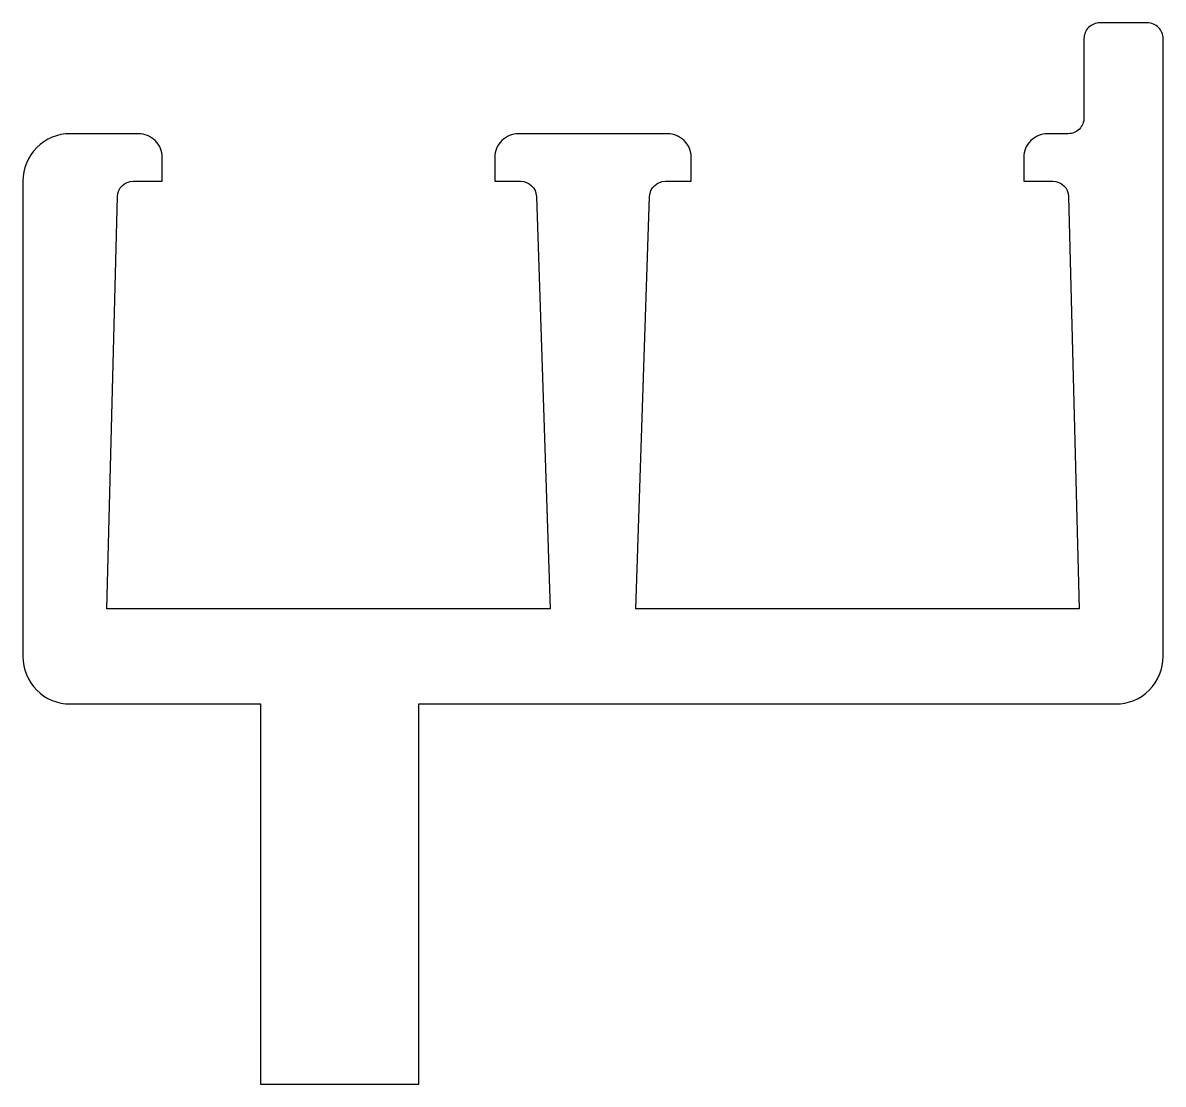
# Model space of a CAD drawing. Extents: x 137.4 to 173.4, y 197.4 to 230.9.
import ezdxf

# ---------------------------------------------------------------- set-up
doc = ezdxf.new("R2010")
doc.units = 0
doc.header["$LTSCALE"] = 15
doc.layers.get('0').update_dxf_attribs({"linetype": 'CONTINUOUS'})

msp = doc.modelspace()

# ---------------------------------------------------------------- linework, layer by layer
at = {"color": 0, "linetype": 'BYBLOCK'}
msp.add_lwpolyline([(157.753, 227.413), (153.053, 227.413, 0.414214), (152.303, 226.663), (152.303, 225.913), (153.116, 225.913, -0.406642), (153.616, 225.426), (154.053, 212.413), (140.053, 212.413), (140.391, 225.426, -0.406642), (140.891, 225.913), (141.803, 225.913), (141.803, 226.663, 0.414214), (141.053, 227.413), (138.903, 227.413, 0.414214), (137.403, 225.913), (137.403, 210.913, 0.414214), (138.903, 209.413), (144.903, 209.413), (144.903, 197.413), (149.903, 197.413), (149.903, 209.413), (171.903, 209.413, 0.414214), (173.403, 210.913), (173.403, 230.413, 0.414214), (172.903, 230.913), (171.403, 230.913, 0.414214), (170.903, 230.413), (170.903, 227.913, -0.414214), (170.403, 227.413), (169.753, 227.413, 0.414214), (169.003, 226.663), (169.003, 225.913), (169.916, 225.913, -0.406642), (170.416, 225.426), (170.753, 212.413), (156.753, 212.413), (157.191, 225.426, -0.406642), (157.691, 225.913), (158.503, 225.913), (158.503, 226.663, 0.414214)], format="xyb", close=True, dxfattribs=at)

doc.saveas('drawing.dxf')
